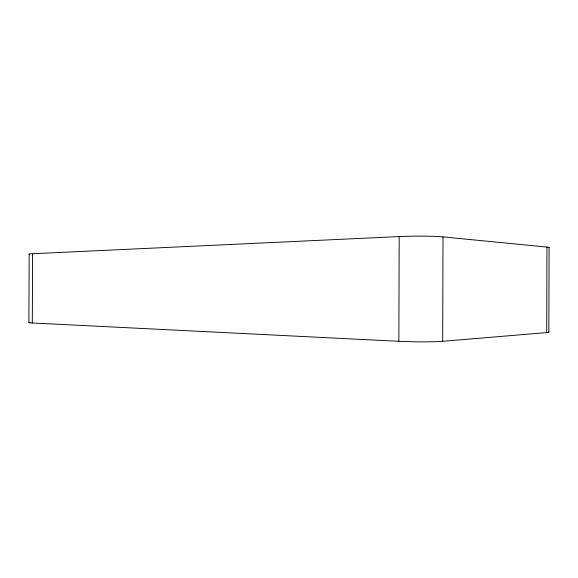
<?xml version="1.0" encoding="UTF-8"?>
<svg xmlns="http://www.w3.org/2000/svg" width="578" height="578" viewBox="0 0 578 578"><rect width="100%" height="100%" fill="white"/><g stroke="black" fill="none" stroke-linecap="round" stroke-linejoin="round"><path stroke-width="0.87" d="M30.114 322.314A21.039 0.766 -0.3 0 0 32.31 322.979L398.849 341.302A31.104 1.748 0.8 0 0 442.69 341.309L546.701 332.588L546.947 247.081L443.015 236.886A31.096 1.886 -0.4 0 0 399.188 236.575L32.585 253.735A21.039 0.831 0.8 0 0 29.623 254.32M548.854 332.177L549.1 247.536M28.9 322.618L29.175 254.096M32.31 322.979L32.585 253.735M398.849 341.302L399.188 236.575M442.69 341.309L443.015 236.886M548.659 332.025A26.335 1.149 1 0 1 546.701 332.588M546.947 247.081A26.328 1.243 -0.6 0 1 548.905 247.702"/></g></svg>
